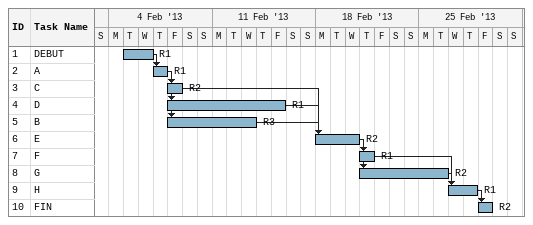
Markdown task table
| ID | Task | Start | Finish | Predecessors | Resources |
|---|---|---|---|---|---|
| 1 | DEBUT | 2013-02-05 | 2013-02-06 |  | R1 |
| 2 | A | 2013-02-07 | 2013-02-07 | 1 | R1 |
| 3 | C | 2013-02-08 | 2013-02-08 | 2 | R2 |
| 4 | D | 2013-02-08 | 2013-02-15 | 2 | R1 |
| 5 | B | 2013-02-08 | 2013-02-13 | 2 | R3 |
| 6 | E | 2013-02-18 | 2013-02-20 | 3, 4, 5 | R2 |
| 7 | F | 2013-02-21 | 2013-02-21 | 6 | R1 |
| 8 | G | 2013-02-21 | 2013-02-26 | 6 | R2 |
| 9 | H | 2013-02-27 | 2013-02-28 | 7, 8 | R1 |
| 10 | FIN | 2013-03-01 | 2013-03-01 | 9 | R2 |
